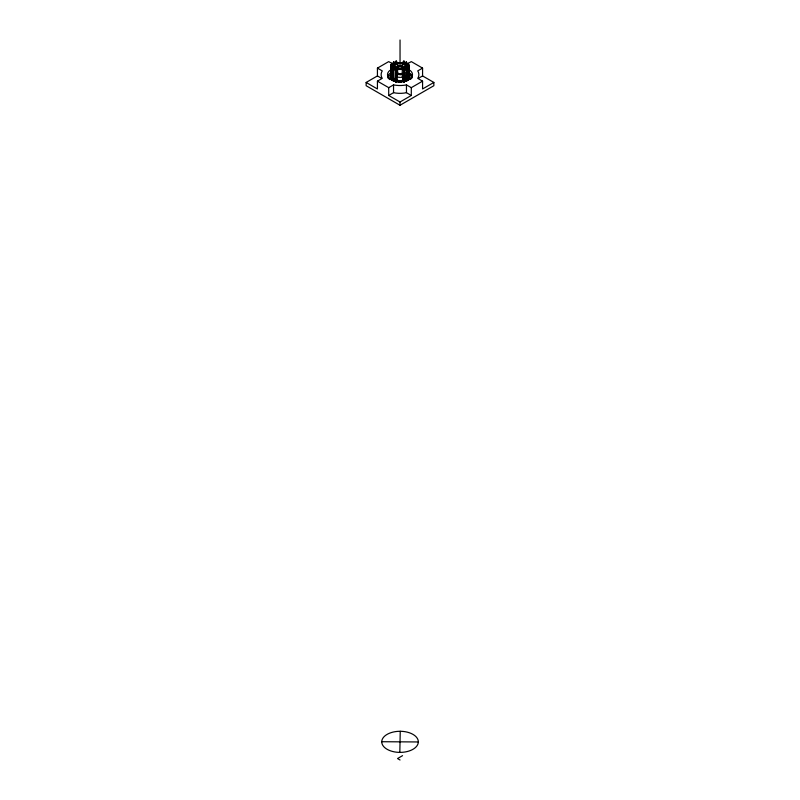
<?xml version="1.0" encoding="UTF-8"?>
<svg xmlns="http://www.w3.org/2000/svg" width="800" height="800" viewBox="0 0 800 800"><rect width="100%" height="100%" fill="white"/><g stroke="black" fill="none" stroke-linecap="round" stroke-linejoin="round"><path stroke-width="1.2" d="M392.31 80.48L391.53 79.74L391.65 70.61M394.9 68.71L394.9 67.89L391.99 68.81A9.33 5.38 0 0 1 391.69 68.5L394.61 67.57A6 3.46 0 0 1 394.2 66.94L390.93 67.3A9.33 5.38 0 0 1 390.81 66.95L394.08 66.59A6 3.46 0 0 1 394.09 65.51L390.82 65.14L390.62 78.11L391.53 79.74L393.33 79.18A7.9 4.56 0 0 0 393.86 79.61M402.82 69.95L402.8 69.13A6 3.46 0 0 0 403.85 68.72L406.11 70.13L406.1 80.96A9.5 5.48 0 0 1 405.46 81.24M406.17 64.12L406.17 62.02A9.33 5.38 0 0 1 406.62 62.26L406.66 64.39M394.5 81.22A9.5 5.48 0 0 1 393.86 80.93L393.17 80.55A9.5 5.48 0 0 1 391.93 79.63L391.99 68.81M392.01 65.38L392.03 63.28L394.93 64.22A6 3.46 0 0 1 395.71 63.64L393.45 62.23A9.33 5.38 0 0 1 393.91 61.99L396.17 63.4A6 3.46 0 0 1 397.22 63L395.82 61.25A9.33 5.38 0 0 1 396.38 61.1L397.79 63.66M394.2 67.76L394.2 66.94M409.07 67.34L409.03 78.99L409.21 65.18L405.94 65.54A6 3.46 0 0 1 405.93 66.62L409.2 66.99A9.33 5.38 0 0 1 409.07 67.34L405.8 66.96A6 3.46 0 0 1 405.39 67.6L408.29 68.54A9.33 5.38 0 0 1 407.99 68.85L407.67 80.51L409.2 78.14A9.5 5.48 0 0 1 408.52 79.18L408.05 79.66A9.5 5.48 0 0 1 406.8 80.58L405.01 80.28L403.85 68.72M394.9 67.89A6 3.46 0 0 0 395.68 68.46L393.4 69.86L393.27 81.13L393.86 80.93L393.85 70.11L396.13 68.71A6 3.46 0 0 0 397.18 69.12L395.76 70.86L395.67 82.15L397.08 80.99L397.73 69.27L402.24 69.28L403.64 71.02L403.55 81.84L404.42 81.61A9.5 5.48 0 0 0 405.12 81.37M403.69 63.22L403.7 61.12A9.33 5.38 0 0 1 404.26 61.27L404.3 63.38M391.93 79.63L391.47 79.14A9.5 5.48 0 0 1 390.81 78.1L390.77 69.06M403.55 81.84L402.37 77.08L402.24 69.28M390.93 67.3L390.81 78.1L390.62 77.56A9.5 5.48 0 0 1 390.63 75.9L390.71 71.57M390.92 66.89L390.95 64.79L394.22 65.16A6 3.46 0 0 1 394.63 64.53L391.73 63.59L391.68 65.72M394.06 67.16L394.09 65.51M409.3 75.62L409.4 76.43L409.36 73.77L409.4 75.94A9.5 5.48 0 0 1 409.39 77.6L409.38 78.15L409.05 75.6M394.62 65.35L394.63 64.53M394.6 68.39L394.61 67.57M395.67 69.28L395.68 68.46M395.7 64.46L395.71 63.64M397.16 69.94L397.18 69.12M397.2 63.81L397.22 63M391.69 68.5L391.83 79.53M395.78 63.37L395.82 61.25M399.83 752.39L400.24 731.29M390.76 77.99L390.79 73.09M393.41 64.36L393.45 62.23M393.86 80.93L394.96 80.26L395.83 76.47L396.13 68.71M397.74 73.59L397.77 72.58M393.33 79.18L393.59 77.87M390.66 75.79L390.64 76.39L390.73 75.57M396.15 72.02L396.09 73.03L396.71 73.08M393.3 80.63L393.72 80.86M394.84 81.35A9.5 5.48 0 0 0 395.54 81.59L395.67 82.15L396.4 81.82L396.32 71.01L397.73 69.27M407.67 80.51L408.52 79.18L408.29 68.54M406.25 80.88L406.8 80.58L406.57 69.89L404.31 68.48A6 3.46 0 0 0 405.09 67.91L407.99 68.85M403.73 81.79L404.29 82.17L404.42 81.61L404.2 70.87L402.8 69.13M393.85 70.11A9.33 5.38 0 0 1 393.4 69.86L393.58 80.78M395.72 72.99L395.67 82.15L396.22 81.78M403.96 73.87L404.16 73.78M403.7 61.12L402.29 62.86L400.03 62.6A6 3.46 0 0 0 397.78 62.85M402.86 63.83L404.26 61.27M391.9 63.4L391.73 63.59A9.33 5.38 0 0 1 391.9 63.4L392.03 63.28M399.7 82.09L402.03 81.71L398.73 81.82A7.98 4.61 0 0 1 396.36 81.37M406.17 62.02L403.89 63.42A6 3.46 0 0 0 402.84 63.01M406.62 62.26L404.34 63.66A6 3.46 0 0 1 405.11 64.24L408.03 63.32A9.33 5.38 0 0 1 408.33 63.63L405.41 64.55L405.42 65.38M418.71 78.16L422.57 75.93L433.86 82.45L433.86 85.71L400 105.26L366.14 85.71L366.14 82.45L377.43 75.93L377.43 68.12L388.71 61.6L393.54 64.39M396.4 68.16L403.64 63.98M366.14 82.45L377.43 88.97L377.43 81.15L382.26 78.36A18.88 10.9 0 0 1 382.26 70.9L377.43 68.12M406.46 64.39L411.29 61.6L422.57 68.12L422.57 75.93M403.61 68.16L396.4 63.97M377.43 81.15L388.71 87.66L393.54 84.88A18.88 10.9 0 0 0 406.46 84.88L411.29 87.66L422.57 81.15L422.57 88.97L433.86 82.45M422.57 68.12L417.74 70.9A18.88 10.9 0 0 1 417.74 78.36L422.57 81.15M388.71 87.66L388.71 95.48L393.54 92.69A18.88 10.9 0 0 0 406.46 92.69L411.29 95.48L411.29 87.66M388.71 95.48L400 102L411.29 95.48M402.55 755.66L397.54 758.55L400.05 760M400.33 82.14L401.84 81.76M404.06 79.51L404.89 79.1M403.97 81.27L405.63 80.54M400.48 74.63L402.36 74.18L400.48 74.63A6.54 3.78 0 0 1 397.57 74.37M404.42 81.61L403.36 76.81M401.45 74.55L402.4 74.38M397.78 73.4A6.04 3.49 0 0 0 400.44 73.64L402.2 73.41M401.44 77.25L402.37 77.08M399.52 69.52L401.36 69.44M399.98 81.89L400.92 81.85L397.91 81.72M400.44 73.64L402.24 73.6L401.33 73.57M381.76 741.72L418.32 741.96A18.28 10.55 0 0 0 391.08 732.64A18.28 10.55 0 0 0 390.72 750.92A18.28 10.55 0 0 0 418.32 741.96M400.03 62.6L401.41 62.69M395.87 70.89L396.32 71.01A9.33 5.38 0 0 1 395.87 70.89L395.76 70.86M398.73 81.82L399.66 82.11L398.73 81.82A7.82 4.52 0 0 0 401.2 81.86M405.92 79.77A7.9 4.56 0 0 0 406.66 79.21L408.05 79.66M395.82 73.76L396.44 74.03M395.1 79.08L395.92 79.49M377.43 75.93L381.29 78.16M405.72 79.9L406.8 80.58M403.57 79.66L404.29 82.17L404.25 81.66M406.1 78.78L406.7 81.16L406.67 80.66M408.04 77.49L408.43 79.28M406.39 77.9L406.66 79.21M409.26 75.51L409.4 76.43L409.37 75.83M395.58 79.42L395.88 81.69M393.21 78.4L393.44 80.71M409.17 75.96L409.29 77.92L409.09 69.48M391.51 77L391.64 79.34M406.11 72.28L406.39 80.81M403.62 73.17L403.9 81.75M408.01 70.99L408.25 79.47M409.2 66.99L409.27 71.21M403.14 76.34L403.15 76.88M404.31 68.48L404.32 69.3M405.39 67.6L405.4 68.41M409.25 67.31L409.34 75.72M390.66 75.42L390.68 77.78M396.38 61.1L396.4 63.2M408.03 63.32L408.04 65.41M405.8 66.96L405.81 67.79M405.09 67.91L405.09 68.73M393.91 61.99L393.91 64.09M406.46 84.88L406.46 92.69M400.04 40L400.04 66.06M400 102L400 105.26M393.54 84.88L393.54 92.69M402.86 76.89A12.16 4.93 71.7 0 1 403.33 79.04M404.7 80.66A7.66 4.42 0 0 1 403.7 81.04M401.44 81.51A7.66 4.42 0 0 1 397.87 81.41M393.95 79.87A7.66 4.42 0 0 1 393.29 79.29M404.63 80.04A7.34 4.24 0 0 1 403.68 80.42M402.65 80.71A7.34 4.24 0 0 1 401.54 80.9M399.25 80.97A7.34 4.24 0 0 1 397.03 80.62M396.02 80.31A7.34 4.24 0 0 1 395.1 79.9M394.31 79.42A7.34 4.24 0 0 1 393.65 78.87M396.09 68.52A4.13 2.38 0 0 1 400.03 66.89A4.13 2.38 0 0 1 403.94 68.54M395.17 67.57A5.09 2.94 0 0 1 400.03 65.55A5.09 2.94 0 0 1 404.86 67.59M406.63 78.53A7.87 4.54 0 0 1 406.09 78.96M405 79.59A7.87 4.54 0 0 1 403.73 80.08M402.88 80.31A7.87 4.54 0 0 1 397.09 80.3M395.71 79.89A7.87 4.54 0 0 1 394.97 79.57M394.09 79.07A7.87 4.54 0 0 1 393.35 78.5M405.01 80.28A7.9 4.56 0 0 1 403.75 80.77M402.88 81A7.9 4.56 0 0 1 397.08 80.99M395.69 80.57A7.9 4.56 0 0 1 394.96 80.26M400.47 77.33A6.57 3.79 0 0 1 397.6 77.07M405.41 64.55A6 3.46 0 0 1 405.82 65.19L409.09 64.83A9.33 5.38 0 0 1 409.21 65.18M406.57 69.89A9.33 5.38 0 0 1 406.11 70.13M404.2 70.87A9.33 5.38 0 0 1 403.64 71.02M390.82 65.14A9.33 5.38 0 0 1 390.95 64.79M409.49 73.96A11.2 6.46 0 0 1 410.64 79.42M389.46 79.57A11.2 6.46 0 0 1 389.38 75.38M387.85 78.01A12.21 7.05 0 0 1 390.66 72.87M409.23 72.78A12.21 7.05 0 0 1 412.19 77.9M405.17 80.79A7.98 4.61 0 0 1 404.42 81.11M410.11 70.39A12.5 7.22 0 0 1 408.36 80A12.5 7.22 0 0 1 391.64 80A12.5 7.22 0 0 1 389.89 70.39M397.43 68.62A5.12 2.95 0 0 0 405.13 66.08A5.12 2.95 0 0 0 397.47 63.5A5.12 2.95 0 0 0 397.43 68.62"/></g></svg>
